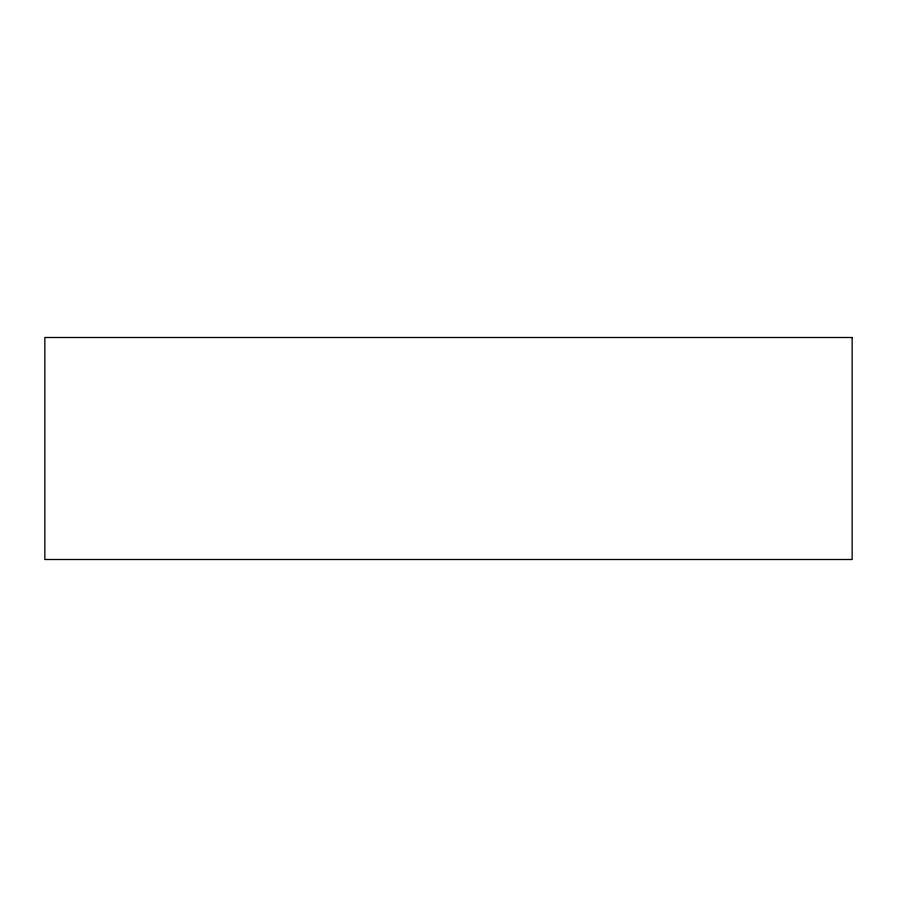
<?xml version="1.0" encoding="UTF-8"?>
<svg xmlns="http://www.w3.org/2000/svg" width="897" height="897" viewBox="0 0 897 897"><rect width="100%" height="100%" fill="white"/><g stroke="black" fill="none" stroke-linecap="round" stroke-linejoin="round"><path stroke-width="1.35" d="M852.15 337.496L44.85 337.496L44.85 559.504L852.15 559.504L852.15 337.496"/></g></svg>
